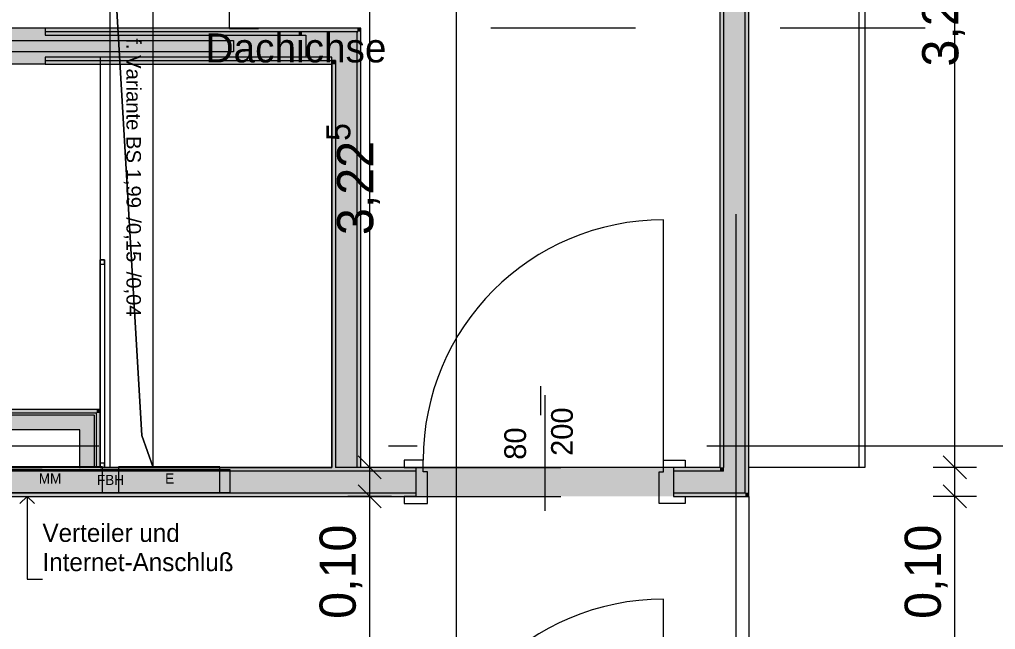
# Model space of a CAD drawing. Header units: metres. Extents: x -3 to 171, y -23 to 41.
# Drawn here: x 12.526 to 15.896, y -6.635 to -4.528 of the extents above; entities that cross this region are included whole.
import ezdxf

# ---------------------------------------------------------------- set-up
doc = ezdxf.new("R2010")
doc.units = ezdxf.units.M
doc.header["$MEASUREMENT"] = 0
for name, pattern in [('Achse', [0.004, 0.002, -0.001, 0, -0.001]), ('Schnittlinie', [0.006, 0.003, -0.0015, 0, -0.0015]), ('UNSICHTBAR', [0.4, 0, -0.4]), ('Untersicht', [0.001, 0.0005, -0.0005])]:
    doc.linetypes.add(name, pattern=pattern)
for name, color, linetype in [('5._2.DG PP STG1_1_000 Achsraster', 7, 'Continuous'), ('5._2.DG PP STG1_1_130 Wand Innen', 7, 'Continuous'), ('5._2.DG PP STG1_1_270 Deckendurchbruchsymbol', 7, 'Continuous'), ('5._2.DG PP STG1_1_310 Dachkonstruktion massiv', 7, 'Continuous'), ('5._2.DG PP STG1_1_325 Dachfenster', 7, 'Continuous'), ('5._2.DG PP STG1_1_510 Möblierung', 7, 'Continuous'), ('5._2.DG PP STG1_1_540 Sanitäreinrichtung', 7, 'Continuous'), ('5._2.DG PP STG1_1_620 Haustechnik Installation', 7, 'Continuous'), ('5._2.DG PP STG1_1_630 Elektrische Installation', 7, 'Continuous'), ('5._2.DG PP STG1_1_815 Raumbegrenzung', 7, 'Continuous'), ('5._2.DG PP STG1_1_851 Marker Schnitt', 7, 'Continuous'), ('5._2.DG PP STG1_1_870 Dokumentation allgemein', 7, 'Continuous'), ('5._2.DG PP STG1_1_945 Einreichplan Beschriftung', 7, 'Continuous'), ('5._2.DG PP STG1_1_950 Polierplan Bemaßung', 7, 'Continuous')]:
    doc.layers.add(name, color=color, linetype=linetype)
doc.styles.add('ERSTELLTER_STIL_1', font='arial.ttf')
doc.styles.add('ERSTELLTER_STIL_2', font='')
doc.styles.get('ERSTELLTER_STIL_2').set_extended_font_data('Eurostile')

msp = doc.modelspace()

# ---------------------------------------------------------------- hatches: boundary and pattern name
at = {"layer": '5._2.DG PP STG1_1_130 Wand Innen', "linetype": 'Continuous', "lineweight": 13, "true_color": 0xfb02fe}
for points in [[(14.9575, -6.075), (14.9575, -1.9978), (14.945, -1.9978), (14.945, -6.075)], [(15.045, -6.1625), (15.045, -1.9978), (15.0325, -1.9978), (15.0325, -6.1625)], [(12.615, -4.5703), (13.6925, -4.5703), (13.6925, -4.5578), (12.615, -4.5578)], [(13.705, -4.5578), (13.6925, -4.5578), (13.6925, -4.5703), (13.695, -4.5703)], [(13.6925, -4.5734), (13.695, -4.5703), (13.6925, -4.5703)], [(13.695, -4.5703), (13.6925, -4.5734), (13.6925, -6.075), (13.705, -6.075), (13.705, -4.5703)], [(13.695, -4.5703), (13.705, -4.5703), (13.705, -4.5578)], [(13.605, -4.6703), (12.615, -4.6703), (12.615, -4.6828), (13.605, -4.6828)], [(13.605, -4.6828), (13.615, -4.6703), (13.605, -4.6703)], [(13.605, -4.6828), (13.6175, -4.6828), (13.6175, -4.6703), (13.615, -4.6703)], [(13.605, -4.6828), (13.605, -6.075), (13.6175, -6.075), (13.6175, -4.6828)], [(12.7925, -5.875), (11.755, -5.875), (11.755, -5.8875), (12.7925, -5.8875)], [(12.7925, -5.8875), (12.805, -5.8875), (12.805, -5.875)], [(12.7925, -5.8875), (12.805, -5.875), (12.7925, -5.875)], [(12.7925, -5.8875), (12.7925, -6.075), (12.805, -6.075), (12.805, -5.8875)], [(11.085, -6.075), (11.085, -6.0875), (13.895, -6.0875), (13.895, -6.075)], [(14.785, -6.0875), (14.945, -6.0875), (14.945, -6.075), (14.785, -6.075)], [(14.945, -6.075), (14.9575, -6.0875), (14.9575, -6.075)], [(14.945, -6.0875), (14.9575, -6.0875), (14.945, -6.075)], [(11.085, -6.1625), (11.085, -6.175), (13.895, -6.175), (13.895, -6.1625)], [(14.785, -6.1625), (14.785, -6.175), (15.0325, -6.175), (15.0325, -6.1625)], [(15.0325, -6.1625), (15.045, -6.175), (15.045, -6.1625)], [(15.0325, -6.175), (15.045, -6.175), (15.0325, -6.1625)]]:
    msp.add_hatch(color=6, dxfattribs=at).paths.add_polyline_path(points)
at = {"layer": '5._2.DG PP STG1_1_130 Wand Innen', "linetype": 'Continuous', "lineweight": 13, "true_color": 0xffaa00}
for points in [[(15.0325, -6.0875), (15.0325, -1.9978), (14.9575, -1.9978), (14.9575, -6.0875)], [(12.615, -4.6703), (13.615, -4.6703), (13.6175, -4.6672), (13.6175, -4.5703), (12.615, -4.5703), (12.615, -4.5828), (13.515, -4.5828), (13.515, -4.6578), (12.615, -4.6578)], [(13.6175, -4.6672), (13.6925, -4.5734), (13.6925, -4.5703), (13.6175, -4.5703)], [(13.6925, -4.6703), (13.6925, -4.5734), (13.6175, -4.6672), (13.6175, -4.6703)], [(13.6175, -4.6703), (13.6175, -4.6672), (13.615, -4.6703)], [(13.6175, -4.6703), (13.6175, -6.075), (13.6925, -6.075), (13.6925, -4.6703)], [(12.735, -5.895), (11.755, -5.895), (11.755, -5.945), (12.735, -5.945)], [(12.735, -5.945), (12.785, -5.945), (12.785, -5.895)], [(12.735, -5.945), (12.785, -5.895), (12.735, -5.895)], [(12.735, -5.945), (12.735, -6.075), (12.785, -6.075), (12.785, -5.945)], [(11.085, -6.0875), (11.085, -6.1625), (13.895, -6.1625), (13.895, -6.0875)], [(14.9575, -6.0875), (14.785, -6.0875), (14.785, -6.1625), (14.9575, -6.1625)], [(14.9575, -6.0875), (15.0325, -6.1625), (15.0325, -6.0875)], [(14.9575, -6.1625), (15.0325, -6.1625), (14.9575, -6.0875)]]:
    msp.add_hatch(color=40, dxfattribs=at).paths.add_polyline_path(points)
at = {"layer": '5._2.DG PP STG1_1_130 Wand Innen', "linetype": 'Continuous', "lineweight": 0, "true_color": 0xffffff}
for points in [[(11.755, -4.5578), (11.755, -4.6828), (12.615, -4.6828), (12.615, -4.5578)], [(12.605, -4.5828), (12.605, -4.6578), (13.515, -4.6578), (13.515, -4.5828)], [(12.615, -4.5828), (12.615, -4.6578), (13.515, -4.6578), (13.515, -4.5828)], [(14.785, -6.075), (13.895, -6.075), (13.895, -6.175), (14.785, -6.175)]]:
    msp.add_hatch(color=7, dxfattribs=at).paths.add_polyline_path(points)
at = {"layer": '5._2.DG PP STG1_1_130 Wand Innen', "linetype": 'Continuous', "lineweight": 0, "true_color": 0x3f3f3f}
msp.add_hatch(color=250, dxfattribs=at).paths.add_polyline_path([(13.265, -4.6403), (13.265, -4.6003), (12.405, -4.6003), (12.405, -4.6403)])
at = {"layer": '5._2.DG PP STG1_1_620 Haustechnik Installation', "linetype": 'Continuous', "lineweight": 0, "true_color": 0x3f0000}
msp.add_hatch(color=18, dxfattribs=at).paths.add_polyline_path([(12.4277, -6.0826), (12.4277, -6.1626), (13.2527, -6.1626), (13.2527, -6.0826)])
at = {"layer": '5._2.DG PP STG1_1_630 Elektrische Installation', "linetype": 'Continuous', "lineweight": 0, "true_color": 0x3f1b00}
for points in [[(12.4627, -6.0726), (12.4627, -6.1626), (12.8127, -6.1626), (12.8127, -6.0726)], [(12.8677, -6.0726), (12.8677, -6.1626), (13.2177, -6.1626), (13.2177, -6.0726)]]:
    msp.add_hatch(color=28, dxfattribs=at).paths.add_polyline_path(points)

# ---------------------------------------------------------------- linework, layer by layer
at = {"layer": '5._2.DG PP STG1_1_000 Achsraster', "color": 5, "linetype": 'Achse', "lineweight": 0, "ltscale": 1000}
for p, q in [((15, 3), (15, -22.5231)), ((-1.5, -6), (21, -6))]:
    msp.add_line(p, q, dxfattribs=at)
at = {"layer": '5._2.DG PP STG1_1_130 Wand Innen', "color": 7, "linetype": 'Continuous', "lineweight": 18, "ltscale": 1000}
for p, q in [((14.9575, -1.9978), (14.9575, -6.075)), ((15.0325, -6.0875), (15.0325, -1.9978)), ((12.615, -4.5578), (12.615, -4.5703)), ((12.615, -4.5578), (12.615, -4.5703)), ((13.6175, -4.5703), (12.615, -4.5703)), ((12.615, -4.5703), (12.615, -4.5828)), ((12.615, -4.5703), (12.615, -4.5828)), ((12.615, -4.5828), (13.515, -4.5828)), ((12.615, -4.5828), (13.515, -4.5828)), ((13.515, -4.5828), (13.515, -4.6578)), ((13.515, -4.5828), (13.515, -4.6578)), ((13.6925, -4.5703), (13.6175, -4.5703)), ((13.6925, -4.5703), (13.6925, -4.5734)), ((13.6925, -4.5703), (13.6925, -4.5734)), ((13.6925, -4.6703), (13.6925, -4.5734)), ((13.6925, -4.6703), (13.6925, -4.5734)), ((13.515, -4.6578), (12.615, -4.6578)), ((12.615, -4.6578), (12.615, -4.6703)), ((12.615, -4.6578), (12.615, -4.6703)), ((13.515, -4.6578), (12.615, -4.6578)), ((12.615, -4.6703), (13.605, -4.6703)), ((12.615, -4.6703), (12.615, -4.6828)), ((12.615, -4.6703), (12.615, -4.6828)), ((13.615, -4.6703), (13.605, -4.6703)), ((13.615, -4.6703), (13.605, -4.6703)), ((13.6175, -4.6703), (13.615, -4.6703)), ((13.6175, -4.6703), (13.615, -4.6703)), ((13.6175, -4.6703), (13.6175, -6.075)), ((13.6925, -6.075), (13.6925, -4.6703)), ((12.785, -5.8875), (11.755, -5.8875)), ((12.735, -5.895), (11.755, -5.895)), ((12.785, -5.895), (12.735, -5.895)), ((12.7925, -5.8875), (12.785, -5.8875)), ((12.785, -5.945), (12.785, -5.895)), ((12.785, -5.945), (12.785, -5.895)), ((12.7925, -5.895), (12.7925, -5.8875)), ((12.7925, -5.895), (12.7925, -5.8875)), ((12.7925, -6.075), (12.7925, -5.895)), ((12.605, -5.945), (11.755, -5.945)), ((12.735, -5.945), (12.605, -5.945)), ((12.735, -6.075), (12.735, -5.945)), ((12.735, -6.075), (12.735, -5.945)), ((12.785, -6.075), (12.785, -5.945)), ((13.895, -6.0875), (11.085, -6.0875)), ((13.895, -6.075), (13.895, -6.0875)), ((13.895, -6.075), (13.895, -6.0875)), ((13.895, -6.075), (13.895, -6.0875)), ((13.895, -6.0875), (13.895, -6.1625)), ((13.895, -6.0875), (13.895, -6.1625)), ((13.895, -6.0875), (13.895, -6.1625)), ((14.785, -6.075), (14.785, -6.0875)), ((14.785, -6.075), (14.785, -6.0875)), ((14.785, -6.075), (14.785, -6.0875)), ((14.9575, -6.0875), (14.785, -6.0875)), ((14.785, -6.0875), (14.785, -6.1625)), ((14.785, -6.0875), (14.785, -6.1625)), ((14.785, -6.0875), (14.785, -6.1625)), ((14.9575, -6.0875), (14.9575, -6.075)), ((14.9575, -6.0875), (14.9575, -6.075)), ((15.0325, -6.1625), (15.0325, -6.0875)), ((15.0325, -6.1625), (15.0325, -6.0875)), ((11.085, -6.1625), (13.895, -6.1625)), ((13.895, -6.1625), (13.895, -6.175)), ((13.895, -6.1625), (13.895, -6.175)), ((13.895, -6.1625), (13.895, -6.175)), ((14.785, -6.1625), (14.9575, -6.1625)), ((14.785, -6.1625), (14.785, -6.175)), ((14.785, -6.1625), (14.785, -6.175)), ((14.785, -6.1625), (14.785, -6.175)), ((14.9575, -6.1625), (15.0325, -6.1625))]:
    msp.add_line(p, q, dxfattribs=at)
at = {"layer": '5._2.DG PP STG1_1_130 Wand Innen', "color": 8, "linetype": 'Untersicht', "lineweight": 13, "ltscale": 1000}
for p, q in [((12.615, -4.5578), (11.755, -4.5578)), ((12.615, -4.6828), (11.755, -4.6828)), ((13.895, -6.075), (14.785, -6.075)), ((13.895, -6.175), (14.785, -6.175))]:
    msp.add_line(p, q, dxfattribs=at)
at = {"layer": '5._2.DG PP STG1_1_130 Wand Innen', "color": 7, "linetype": 'Continuous', "lineweight": 13, "ltscale": 1000}
for p, q in [((14.75, -6.05), (14.75, -5.22)), ((14.34, -5.825), (14.34, -6.225)), ((13.92, -6.05), (13.855, -6.05)), ((13.855, -6.05), (13.855, -6.075)), ((13.92, -6.09), (13.92, -6.05)), ((14.75, -6.09), (14.75, -6.05)), ((14.75, -6.05), (14.825, -6.05)), ((14.825, -6.05), (14.825, -6.075)), ((13.855, -6.075), (13.895, -6.075)), ((13.895, -6.075), (13.895, -6.175)), ((13.935, -6.09), (13.92, -6.09)), ((13.935, -6.2), (13.935, -6.09)), ((14.735, -6.2), (14.735, -6.09)), ((14.735, -6.09), (14.75, -6.09)), ((14.825, -6.075), (14.785, -6.075)), ((14.785, -6.075), (14.785, -6.175)), ((13.895, -6.175), (13.855, -6.175)), ((13.855, -6.175), (13.855, -6.2)), ((13.855, -6.2), (13.935, -6.2)), ((14.825, -6.2), (14.735, -6.2)), ((14.785, -6.175), (14.825, -6.175)), ((14.825, -6.175), (14.825, -6.2)), ((14.75, -7.36), (14.75, -6.53))]:
    msp.add_line(p, q, dxfattribs=at)
at = {"layer": '5._2.DG PP STG1_1_130 Wand Innen', "color": 7, "linetype": 'Continuous', "lineweight": 18, "ltscale": 1000, "flags": 128}
for points in [[(14.945, -1.9978), (14.945, -6.075)], [(15.045, -6.1625), (15.045, -1.9978)], [(13.6925, -4.5578), (12.615, -4.5578)], [(13.705, -4.5578), (13.6925, -4.5578)], [(13.705, -6.075), (13.705, -4.5578)], [(12.615, -4.6828), (13.605, -4.6828)], [(13.605, -4.6828), (13.605, -6.075)], [(12.805, -5.875), (11.755, -5.875)], [(12.805, -5.875), (12.805, -5.8875)], [(12.805, -6.075), (12.805, -5.8875)], [(13.605, -6.075), (11.085, -6.075)], [(11.755, -6.075), (12.605, -6.075)], [(12.735, -6.075), (12.605, -6.075)], [(12.785, -6.075), (12.735, -6.075)], [(12.7925, -6.075), (12.785, -6.075)], [(12.805, -6.075), (12.7925, -6.075)], [(13.6925, -6.075), (13.6175, -6.075)], [(13.6925, -6.075), (13.6175, -6.075)], [(13.895, -6.075), (13.705, -6.075)], [(14.945, -6.075), (14.785, -6.075)], [(15.045, -6.175), (15.045, -6.1625)], [(11.085, -6.175), (13.895, -6.175)], [(14.785, -6.175), (15.045, -6.175)]]:
    msp.add_lwpolyline(points, dxfattribs=at)
at = {"layer": '5._2.DG PP STG1_1_130 Wand Innen', "color": 7, "linetype": 'Continuous', "lineweight": 13, "ltscale": 1000, "flags": 128}
msp.add_lwpolyline([(13.265, -4.6403), (12.405, -4.6403), (12.405, -4.6003), (13.265, -4.6003)], close=True, dxfattribs=at)
at = {"layer": '5._2.DG PP STG1_1_130 Wand Innen', "color": 7, "linetype": 'Continuous', "lineweight": 13, "ltscale": 1000}
for centre in [(14.75, -6.05), (14.75, -7.36)]:
    msp.add_arc(centre, 0.83, 90, 180, dxfattribs=at)
at = {"layer": '5._2.DG PP STG1_1_130 Wand Innen', "color": 7, "linetype": 'Continuous', "lineweight": 18, "ltscale": 1000}
msp.add_point((12.735, -6.075), dxfattribs=at)
at = {"layer": '5._2.DG PP STG1_1_270 Deckendurchbruchsymbol', "color": 1, "linetype": 'Continuous', "lineweight": 0, "ltscale": 1000, "flags": 128}
for points in [[(12.838, -4.085), (12.8378, -6.075), (12.9878, -6.075), (12.9482, -5.9646)], [(12.9482, -5.9646), (12.9878, -6.075), (12.988, -4.085), (12.838, -4.085)]]:
    msp.add_lwpolyline(points, close=True, dxfattribs=at)
at = {"layer": '5._2.DG PP STG1_1_310 Dachkonstruktion massiv', "color": 8, "linetype": 'Untersicht', "lineweight": 13, "ltscale": 1000, "flags": 128}
msp.add_lwpolyline([(18.6534, -4.5578), (12.345, -4.5578), (12.345, -3.8478)], dxfattribs=at)
at = {"layer": '5._2.DG PP STG1_1_325 Dachfenster', "color": 255, "linetype": 'UNSICHTBAR', "lineweight": 13, "ltscale": 1000, "flags": 128}
for points in [[(13.2519, -4.5578), (13.2519, -2.8478)], [(15.0319, -4.5578), (15.0319, -2.8478)], [(13.2519, -4.5578), (15.0319, -4.5578)], [(13.2519, -4.5578), (13.2519, -4.5596)], [(13.2519, -4.5596), (15.0319, -4.5596)], [(15.0319, -4.5596), (15.0319, -4.5578)]]:
    msp.add_lwpolyline(points, dxfattribs=at)
at = {"layer": '5._2.DG PP STG1_1_510 Möblierung', "color": 8, "linetype": 'Continuous', "lineweight": 13, "ltscale": 1000, "true_color": 0x7e7f7f}
msp.add_line((15.425, -3.087), (15.425, -6.075), dxfattribs=at)
at = {"layer": '5._2.DG PP STG1_1_510 Möblierung', "color": 8, "linetype": 'Continuous', "lineweight": 13, "ltscale": 1000, "true_color": 0x7e7f7f, "flags": 128}
msp.add_lwpolyline([(15.445, -3.087), (15.445, -6.075), (15.045, -6.075), (15.045, -3.087)], close=True, dxfattribs=at)
at = {"layer": '5._2.DG PP STG1_1_540 Sanitäreinrichtung', "color": 150, "linetype": 'Continuous', "lineweight": 13, "ltscale": 1000, "true_color": 0x0f7ffe}
for p, q in [((12.805, -5.3578), (12.805, -5.3728)), ((12.82, -5.3578), (12.805, -5.3578)), ((12.82, -5.3728), (12.82, -5.3578)), ((12.805, -5.3728), (12.82, -5.3728)), ((12.805, -6.06), (12.805, -6.075)), ((12.82, -6.06), (12.805, -6.06)), ((12.82, -6.075), (12.82, -6.06)), ((12.805, -6.075), (12.82, -6.075))]:
    msp.add_line(p, q, dxfattribs=at)
at = {"layer": '5._2.DG PP STG1_1_540 Sanitäreinrichtung', "color": 150, "linetype": 'Continuous', "lineweight": 13, "ltscale": 1000, "true_color": 0x0f7ffe, "flags": 128}
for points in [[(13.605, -4.6578), (12.805, -4.6578), (12.805, -6.075), (13.605, -6.075)], [(12.82, -5.3578), (12.82, -5.3728), (12.82, -6.06), (12.82, -6.075), (12.805, -6.075), (12.805, -6.06), (12.805, -5.3728), (12.805, -5.3578)]]:
    msp.add_lwpolyline(points, close=True, dxfattribs=at)
at = {"layer": '5._2.DG PP STG1_1_620 Haustechnik Installation', "color": 7, "linetype": 'Continuous', "lineweight": 13, "ltscale": 1000}
for p, q in [((12.4277, -6.0826), (13.2527, -6.0826)), ((13.2527, -6.0826), (13.2527, -6.1626)), ((13.2527, -6.1626), (12.4277, -6.1626))]:
    msp.add_line(p, q, dxfattribs=at)
at = {"layer": '5._2.DG PP STG1_1_630 Elektrische Installation', "color": 7, "linetype": 'Continuous', "lineweight": 13, "ltscale": 1000, "flags": 128}
for points in [[(12.4627, -6.0726), (12.4627, -6.1626), (12.8127, -6.1626), (12.8127, -6.0726)], [(12.8677, -6.0726), (12.8677, -6.1626), (13.2177, -6.1626), (13.2177, -6.0726)]]:
    msp.add_lwpolyline(points, close=True, dxfattribs=at)
at = {"layer": '5._2.DG PP STG1_1_815 Raumbegrenzung', "color": 8, "linetype": 'Continuous', "lineweight": 13, "ltscale": 1000, "flags": 128}
msp.add_lwpolyline([(14.945, -6.075), (13.705, -6.075), (13.705, -4.5578), (11.085, -4.5578), (11.085, -3.865), (6.635, -3.865), (6.635, -0.6257), (12.345, -0.6257), (12.345, -1.9978), (14.945, -1.9978)], close=True, dxfattribs=at)
at = {"layer": '5._2.DG PP STG1_1_815 Raumbegrenzung', "color": 8, "linetype": 'Untersicht', "lineweight": 13, "ltscale": 1000, "flags": 128}
msp.add_lwpolyline([(15.045, -6.175), (15.045, -7.385)], dxfattribs=at)
at = {"layer": '5._2.DG PP STG1_1_851 Marker Schnitt', "color": 7, "linetype": 'Schnittlinie', "lineweight": 13, "ltscale": 1000}
msp.add_line((14.325, 4.805), (14.325, -22.5231), dxfattribs=at)
at = {"layer": '5._2.DG PP STG1_1_945 Einreichplan Beschriftung', "color": 92, "linetype": 'Continuous', "lineweight": 13, "ltscale": 1000}
for p, q in [((12.5527, -6.175), (12.5277, -6.2)), ((12.5527, -6.175), (12.5527, -6.4608)), ((12.5527, -6.175), (12.5777, -6.2)), ((12.5527, -6.4608), (12.6057, -6.4608))]:
    msp.add_line(p, q, dxfattribs=at)
at = {"layer": '5._2.DG PP STG1_1_950 Polierplan Bemaßung', "color": 6, "linetype": 'Continuous', "lineweight": 13, "ltscale": 1000, "true_color": 0xfb02fe}
for p, q in [((13.7356, -6.075), (13.7356, -2.8478)), ((15.756, -6.075), (15.756, -2.8478)), ((13.6956, -6.035), (13.7756, -6.115)), ((15.716, -6.035), (15.796, -6.115)), ((13.8106, -6.075), (13.6606, -6.075)), ((13.7356, -6.175), (13.7356, -6.075)), ((15.831, -6.075), (15.681, -6.075)), ((15.756, -6.175), (15.756, -6.075)), ((13.6956, -6.135), (13.7756, -6.215)), ((15.716, -6.135), (15.796, -6.215)), ((13.8106, -6.175), (13.6606, -6.175)), ((13.7356, -7.385), (13.7356, -6.175)), ((15.831, -6.175), (15.681, -6.175)), ((15.756, -10.845), (15.756, -6.175))]:
    msp.add_line(p, q, dxfattribs=at)
at = {"layer": '5._2.DG PP STG1_1_950 Polierplan Bemaßung', "color": 76, "linetype": 'Continuous', "lineweight": 13, "ltscale": 1000, "true_color": 0x3f7f02}
msp.add_line((14.0356, -10.845), (14.0356, -2.8478), dxfattribs=at)

# ---------------------------------------------------------------- texts
at = {"layer": '5._2.DG PP STG1_1_130 Wand Innen', "color": 7, "linetype": 'Continuous', "lineweight": 13, "char_height": 0.075, "attachment_point": 9, "rotation": 90, "style": 'ERSTELLTER_STIL_2'}
for s, insert in [('\\A1;{\\pqr;\\pt0;\\fEurostile|b0|i0|c0|p0;\\W1.000000;200}', (14.438, -5.868)), ('\\A1;{\\pqr;\\pt0;\\fEurostile|b0|i0|c0|p0;\\W1.000000;80}', (14.2764, -5.937))]:
    msp.add_mtext(s, dxfattribs=dict(at, insert=insert))
at = {"layer": '5._2.DG PP STG1_1_270 Deckendurchbruchsymbol', "color": 1, "linetype": 'Continuous', "lineweight": 0, "insert": (12.881, -5.08), "char_height": 0.05, "attachment_point": 8, "rotation": 269.9959, "style": 'ERSTELLTER_STIL_1'}
msp.add_mtext('\\A1;{\\pqc;\\pt0;\\fArial|b0|i0|c0|p0;\\W1.000000;f. Variante BS 1,99\\fArial|b0|i0|c0|p0;\\W1.000000;\\A1{\\H.66x;\\S^  ;}\\fArial|b0|i0|c0|p0;\\W1.000000; /0,15\\fArial|b0|i0|c0|p0;\\W1.000000;\\A1{\\H.66x;\\S^  ;}\\fArial|b0|i0|c0|p0;\\W1.000000; /0,04\\fArial|b0|i0|c0|p0;\\W1.000000;\\A1{\\H.66x;\\S^  ;}}', dxfattribs=at)
at = {"layer": '5._2.DG PP STG1_1_620 Haustechnik Installation', "color": 7, "linetype": 'Continuous', "lineweight": 13, "insert": (12.7937, -6.1183), "char_height": 0.035, "attachment_point": 4, "style": 'ERSTELLTER_STIL_2'}
msp.add_mtext('\\A1;{\\pql;\\fEurostile|b0|i0|c0|p0;\\W1.000000;FBH}', dxfattribs=at)
at = {"layer": '5._2.DG PP STG1_1_630 Elektrische Installation', "color": 7, "linetype": 'Continuous', "lineweight": 13, "char_height": 0.035, "attachment_point": 4, "style": 'ERSTELLTER_STIL_2'}
for s, insert in [('\\A1;{\\pql;\\fEurostile|b0|i0|c0|p0;\\W1.000000;MM}', (12.5927, -6.1133)), ('\\A1;{\\pql;\\fEurostile|b0|i0|c0|p0;\\W1.000000;E}', (13.029, -6.1133))]:
    msp.add_mtext(s, dxfattribs=dict(at, insert=insert))
at = {"layer": '5._2.DG PP STG1_1_870 Dokumentation allgemein', "color": 7, "linetype": 'Continuous', "lineweight": 13, "insert": (13.4812, -4.6271), "char_height": 0.1, "attachment_point": 5, "style": 'ERSTELLTER_STIL_2'}
msp.add_mtext('\\A1;{\\pqc;\\fEurostile|b0|i0|c0|p0;\\W1.000000;Dachichse}', dxfattribs=at)
at = {"layer": '5._2.DG PP STG1_1_945 Einreichplan Beschriftung', "color": 92, "linetype": 'Continuous', "lineweight": 13, "insert": (12.6057, -6.4341), "char_height": 0.0625, "attachment_point": 7, "line_spacing_factor": 0.968754, "style": 'ERSTELLTER_STIL_2'}
msp.add_mtext('\\A1;{\\pql;\\fEurostile|b0|i0|c0|p0;\\W1.000000;Verteiler und\\P\\pql;\\fEurostile|b0|i0|c0|p0;\\W1.000000;Internet-Anschluß}', dxfattribs=at)
at = {"layer": '5._2.DG PP STG1_1_950 Polierplan Bemaßung', "color": 6, "linetype": 'Continuous', "lineweight": 13, "true_color": 0xfb02fe, "char_height": 0.125, "attachment_point": 7, "rotation": 90, "style": 'ERSTELLTER_STIL_2'}
for insert in [(15.8047, -4.6908), (13.7843, -5.2728)]:
    msp.add_mtext('\\A1;{\\pql;\\fEurostile|b0|i0|c0|p0;\\W1.000000;3,22\\fEurostile|b0|i0|c0|p0;\\W1.000000;\\A1{\\H.66x;\\S5^  ;}}', dxfattribs=dict(at, insert=insert))
at = {"layer": '5._2.DG PP STG1_1_950 Polierplan Bemaßung', "color": 6, "linetype": 'Continuous', "lineweight": 13, "true_color": 0xfb02fe, "char_height": 0.125, "width": 0.382966, "attachment_point": 7, "rotation": 90, "style": 'ERSTELLTER_STIL_2'}
for insert in [(13.7106, -6.598), (15.731, -6.598)]:
    msp.add_mtext('\\A1;{\\pql;\\fEurostile|b0|i0|c0|p0;\\W1.000000;0,10}', dxfattribs=dict(at, insert=insert))

doc.saveas('drawing.dxf')
